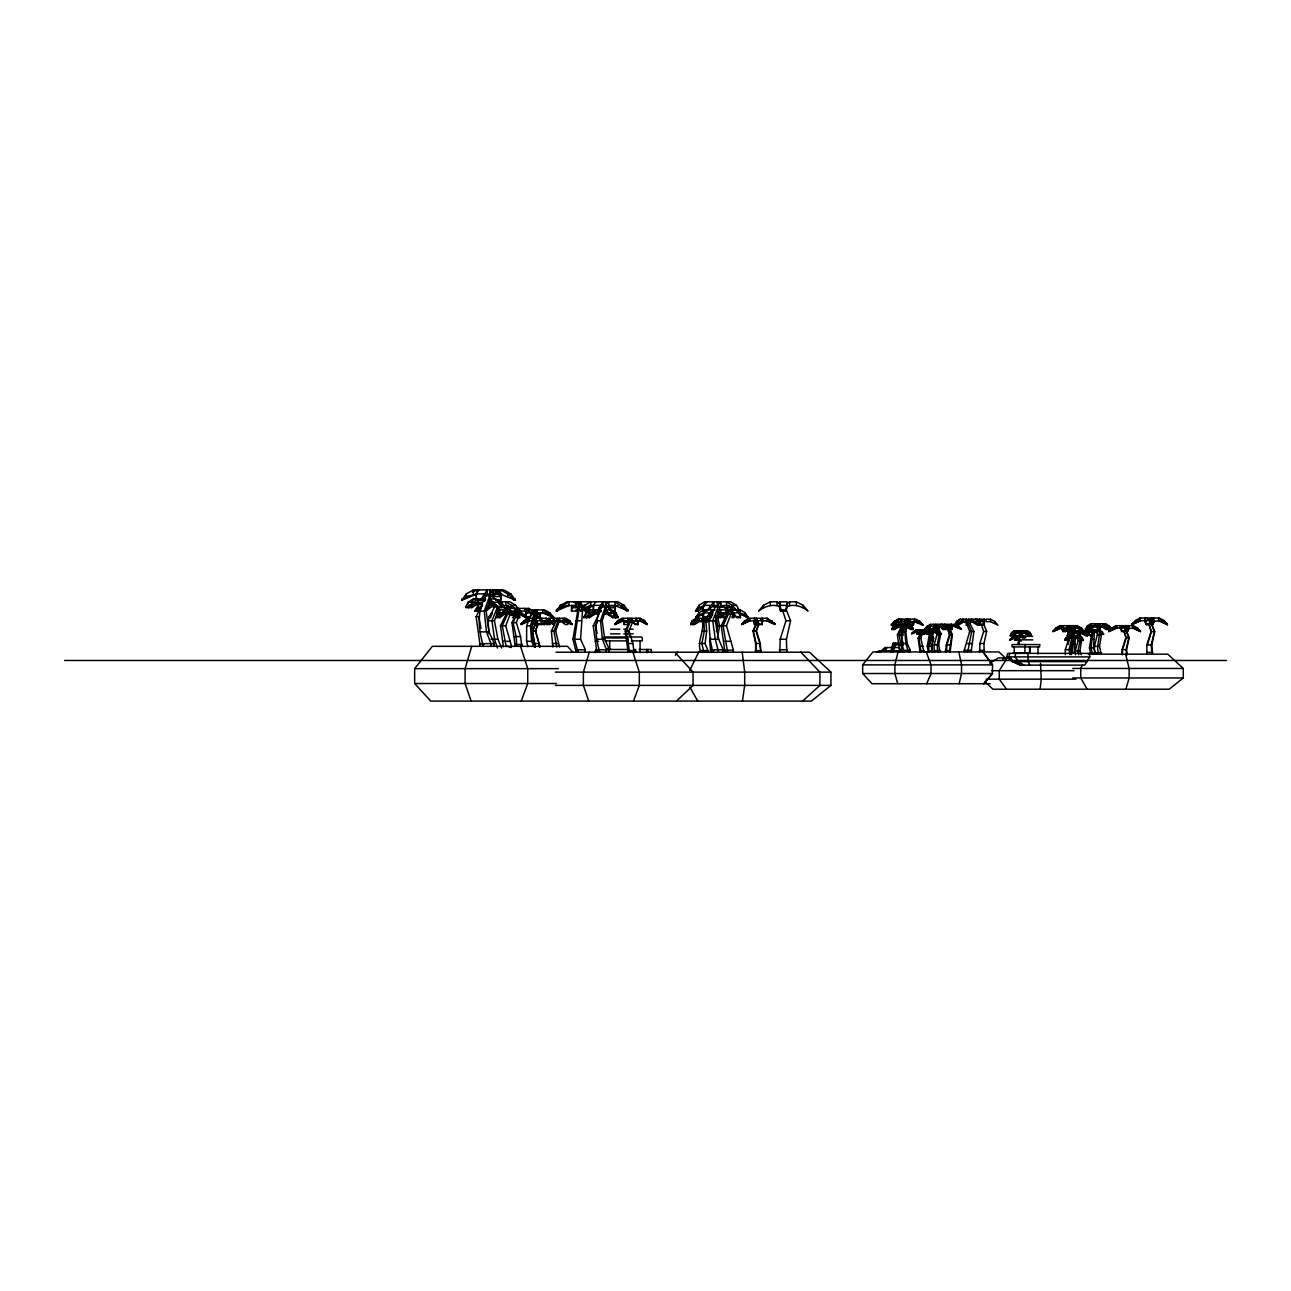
<?xml version="1.0" encoding="UTF-8"?>
<svg xmlns="http://www.w3.org/2000/svg" width="1291" height="1291" viewBox="0 0 1291 1291"><rect width="100%" height="100%" fill="white"/><g stroke="black" fill="none" stroke-linecap="round" stroke-linejoin="round"><path stroke-width="1.5" d="M1019.18 640.433L1018.68 644.387L1019.454 633.591M949.595 650.616L951.499 636.447M527.89 646.63L526.599 641.32L526.68 625.764L530.52 615.839M500.763 600.25L500.86 596.571L498.019 594.086L498.019 589.906L500.86 593.892L500.763 600.25L495.938 600.25L489.983 594.086L485.965 594.086M700.835 652.197C696.478 642.047 704.224 632.235 702.482 621.794M928.326 651.939L927.261 646.291L929.359 634.188M952.032 629.475L951.338 624.424L952.032 629.475L949.547 629.475L947.207 626.458L947.207 624.424L949.547 629.475M1027.894 653.375L1028.201 661.605L1029.685 665.123M615.226 611.063L615.323 605.366L615.226 611.063L610.917 611.063L608.142 607.771L615.323 607.771L612.773 605.544M1073.918 638.464L1072.321 652.358M1092.848 632.364L1091.073 647.937L1092.557 654.166M535.281 647.033L532.602 631.057L536.491 621.794L532.215 631.057L534.684 647.033M1122.428 654.682L1122.541 651.326M584.726 652.197L585.42 649.776L580.579 639.255L582.79 606.98L577.045 606.98L573.527 605.544L571.719 607.771L571.51 611.063L575.996 611.063L579.175 607.771L571.719 607.771L571.719 605.366L571.51 611.063M928.826 651.939L928.762 646.291L931.327 638.19L930.085 633.687M1067.399 627.329L1067.479 625.683M1020.745 631.493L1020.923 637.302M1098.689 654.166C1095.413 645.064 1101.659 636.173 1098.528 626.926M755.687 652.197L755.638 643.499L752.976 631.057L757.252 621.794L753.363 631.057L756.155 643.499L756.252 652.197M967.75 620.003L967.701 622.536L966.475 621.616L966.475 619.196L967.701 620.874L968.686 619.196L977.852 619.196L980.047 620.874L983.258 620.003M1121.847 654.682L1122.121 649.647L1125.881 637.786L1123.864 630.734M1146.876 654.166L1146.844 644.887L1151.056 631.622L1148.7 623.392M902.377 625.102L902.328 627.232L896.212 626.458M718.635 652.197L715.295 639.255L712.713 620.745L718.232 606.98M905.911 620.874L906.04 619.196M1075.209 638.464L1074.564 652.358L1070.868 652.358L1073.079 638.464M1090.734 654.166L1089.426 647.937L1091.912 632.364M913.415 625.199L913.641 621.504L913.415 625.199L910.575 625.199L908.896 623.069L913.641 623.069L912.204 621.616M938.089 651.939C935.346 643.628 941.3 635.543 937.799 627.232M779.845 652.197L780.2 639.255L785.961 620.745L782.636 610.417M979.675 651.939L979.917 643.531L983.661 631.493L981.338 624.328M509.929 611.208L517.142 612.273L517.239 611.208L518.821 611.208L522.984 615.355L526.308 615.355L525.953 611.079L524.356 608.4M633.558 621.794L628.636 621.794L628.636 620.067L630.218 619.164L629.847 620.067L627.894 618.324L627.894 620.842L629.847 621.794L629.943 620.842L640.239 620.842L647.243 624.537L644.596 620.713L640.239 618.324L621.972 618.324L617.598 620.713L614.952 624.537L623.585 620.842L623.585 618.324L614.952 623.763M1074.58 630.847L1074.854 627.959L1073.515 625.683L1074.58 631.589L1071.756 631.589L1070.158 629.492L1074.854 629.492L1074.854 627.959M510.784 615.355L511.123 611.079L510.784 615.355L514.092 615.355L516.658 612.886L507.67 612.999L507.105 614.193L504.942 612.999M1090.362 653.004L1095.752 653.004L1093.574 647.937L1094.3 632.364M949.724 627.232L944.076 626.458L944.076 624.424L945.996 625.828L949.724 625.828L950.612 624.424L949.095 625.828L949.24 624.424M536.588 622.327L536.023 618.324L536.023 620.842L538.315 624.537L541.413 624.537L541.187 618.324L541.187 620.842M757.349 622.327L756.784 618.324L756.784 620.842L759.076 624.537L762.174 624.537L761.948 618.324L761.948 620.842M474.459 602.429L482.511 602.429L482.511 598.911L484.448 601.332L484.577 600.089M600.783 610.901L600.654 612.031L598.927 609.868L598.927 612.999L591.73 612.999M971.106 651.939L973.914 631.493L969.509 622.536M1040.094 689.216L1041.256 679.163L1040.53 663.38M921.274 632.17L921.403 629.927L921.274 632.17L920.047 631.557C914.496 631.202 907.557 636.027 916.077 629.927L936.443 629.927L941.413 633.962L935.943 631.557M707.42 652.197L707.952 650.567L705.096 643.499L706.677 631.057L705.887 621.794M490.628 646.323L490.983 643.628L486.417 631.848L484.27 611.095L489.709 595.684M606.173 652.197L606.48 649.776L602.413 639.255L600.493 620.745L605.35 606.98M1077.34 632.832L1077.34 630.831L1078.566 631.493M1100.755 625.377L1098.06 624.57L1100.029 624.57L1100.755 626.926L1093.897 626.07M624.166 624.537L624.473 620.713L624.166 624.537L627.136 624.537L629.411 622.327L624.473 622.327L625.909 620.842M576.222 652.197L572.962 639.255L578.4 606.98M1019.374 636.786L1017.97 636.237L1019.164 638.464L1019.325 636.237L1018.196 637.77M706.516 617.631L712.196 609.868L712.196 612.999L706.516 617.631L703.143 617.631L703.692 612.854L706.564 609.868M742.422 701.094L744.697 685.392L744.697 672.127L742.196 652.197M908.412 651.939L905.911 643.531L904.797 631.493L907.815 622.536M932.021 629.475L935.701 624.424L935.701 626.458L932.021 629.475L929.827 629.475L930.182 626.361L932.054 624.424M541.413 624.537L541.752 620.713M762.174 624.537L762.513 620.713M1018.841 638.464L1017.937 644.387L1019.777 644.387M539.88 617.631L540.461 612.854L539.88 617.631L536.104 617.631L534.184 614.871L540.461 614.871L538.976 612.999L531.15 614.193M916.997 633.962L918.385 629.927L916.997 633.962L918.902 633.962L921.532 631.557L927.003 633.962L926.696 631.477M1081.148 654.731L1079.857 650.971L1081.519 640.998L1080.147 633.591M1101.191 654.166L1099.512 646.371L1101.368 635.22L1099.819 626.926M1014.758 640.223L1016.211 636.237L1014.758 640.223L1016.614 640.223L1019.293 637.851L1019.293 636.237M945.625 651.939L946.287 644.871L949.418 634.752L947.207 626.458M579.32 606.98L574.576 639.255L578.013 652.197M717.473 637.431L719.62 625.764L717.36 616.13M939.993 651.939L938.67 644.871L940.526 634.752L938.783 627.232M1065.317 654.682L1065.317 649.647L1069.061 637.786L1073.773 638.464L1073.886 636.786M1092.815 630.492L1092.702 632.364L1088.119 631.686L1085.489 634.333L1091.234 631.686M929.004 646.291L930.456 634.188M931.828 651.939L931.457 646.291L933.312 638.19L931.231 632.17M703.143 617.631L703.756 609.868L698.77 612.854L695.736 617.631L702.014 614.871L698.77 614.871L695.736 617.631M929.827 629.475L930.214 624.424L958.148 624.441L960.165 622.488M706.645 611.063L713.875 601.816L713.875 605.544L706.645 611.063L702.74 611.063L703.66 605.366L707.387 601.816M595.28 652.617L595.926 649.486L594.602 652.617M1015.727 653.375L1015.016 656.893L1018.47 661.605L1023.844 665.123M1151.83 654.166L1151.282 644.887L1154.332 631.622L1150.781 621.746L1154.719 631.622L1151.798 644.887L1152.427 654.166M891.855 649.68L893.211 643.144L898.972 643.144M893.711 651.31L895.405 643.144L895.809 644.758L892.775 651.858L895.405 643.144M950.111 651.939L952.371 634.752L949.014 627.232M1071.449 654.682L1070.32 649.647L1072.789 636.237L1073.773 637.351L1077.307 636.237L1077.42 638.803L1075.806 637.851M932.28 651.939L931.86 646.291L933.619 638.19L931.457 632.17L931.828 629.927L931.634 631.057L933.538 629.927L932.973 633.962L930.972 633.962L930.198 632.525M1154.461 618.05L1151.475 619.906L1151.879 618.05L1151.975 621.746L1150.927 618.938M1127.269 654.682L1126.559 649.647L1129.157 637.786L1125.639 628.975L1128.802 637.786L1126.075 649.647L1126.688 654.682M786.784 652.197L786.429 639.255L790.576 620.745L785.799 608.69M984.194 651.939L983.952 643.531L986.647 631.493L983.097 622.536M716.36 631.606L717.683 625.764L715.795 616.13M1128.915 625.683L1128.915 628.072C1125.332 629.572 1126.575 626.813 1124.542 631.589L1121.589 631.589L1121.201 625.683L1128.092 625.683L1127.688 631.589L1128.608 627.959M1149.555 624.683L1151.314 618.05L1149.555 624.683L1146.247 624.683L1145.23 622.327L1145.811 618.05L1153.525 618.05M959.116 683.714L961.537 673.515L961.537 664.881L958.874 651.939M786.106 611.063L787.187 605.366L779.457 605.366L780.522 611.063L786.106 611.063L787.187 601.816L779.457 601.816L780.522 611.063M935.523 624.424L937.024 625.102M983.742 624.441L977.594 624.441L971.59 619.196L971.59 621.616L977.594 625.199L983.742 625.199L984.452 621.504L968.686 621.616L967.701 622.536M898.036 651.939L894.889 664.881L894.889 673.515L897.745 683.714M549.369 624.537L554.468 618.324L554.468 620.842L549.369 624.537L546.819 624.537L547.562 620.713L550.208 618.324L550.208 620.842M964.732 651.939L964.216 650.374L969.686 631.493L966.217 622.536M1019.164 638.464C1016.824 633.8 1002.332 645.532 1014.032 636.237L1032.671 636.334M760.899 652.197L760.302 643.499L756.429 631.057L758.995 623.65L757.349 620.713L767.306 620.842L774.907 623.763L767.306 618.324L749.296 618.324L744.729 620.713L741.696 624.537L749.926 620.842L749.926 618.324L741.696 623.763M727.866 614.193L728.431 609.868L727.866 614.193L725.703 612.999L717.699 612.999M885.82 650.777L886.691 647.549L883.899 650.777L880.139 651.858M702.74 611.063L703.66 605.366L710.147 605.366L710.147 607.771M1090.75 629.379L1095.478 623.811L1095.478 626.07L1090.75 629.379L1088.523 629.379L1089.281 625.957L1091.75 623.811M932.973 633.962L933.086 629.927L933.022 631.557L938.347 633.962L935.442 629.927M507.428 610.901L507.105 614.193M725.639 612.031L727.866 612.031L728.189 610.901L726.623 610.901M1075.532 654.731L1075.177 650.971L1078.05 640.998L1077.436 633.591M1095.333 654.166C1091.67 644.935 1099.916 636.318 1096.801 626.926M1125.897 689.216L1129.141 677.969L1129.141 668.448L1125.574 654.166M1068.012 644.564L1069.481 639.481M1009.852 653.375L1008.82 656.893L1013.758 661.605L1021.02 665.123M471.715 646.323L465.115 668.641L465.115 683.52L471.118 701.094M521.822 646.323L520.58 636.592L516.352 622.649L520.257 612.273M589.277 652.197L583.387 672.127L583.387 685.392L588.744 701.094M634.026 652.197L632.913 643.499L629.137 631.057L632.622 621.794M535.442 646.63C528.406 635.011 533.377 621.939 534.781 609.868L534.732 612.031L537.508 609.868M909.881 651.939L910.349 650.374L907.218 643.531L905.766 631.493L908.574 622.536M710.663 637.867L709.63 641.32L710.825 652.197M923.953 651.939L920.725 638.19L923.017 632.17M934.813 651.939C931.666 643.499 939.606 635.737 936.088 627.232M493.517 646.323L494.34 643.628L488.999 631.848L486.174 611.095L491.193 595.684M608.755 652.197L609.481 649.776L604.721 639.255L602.203 620.745L606.689 606.98M929.165 646.291L931.634 638.19L930.343 633.687M1123.122 647.953L1126.236 637.786L1124.154 630.734M1147.376 644.887L1151.443 631.622L1149.022 623.392M534.071 614.193L530.407 625.764L531.65 641.32L533.845 646.63M732.804 652.197L733.449 650.164L726.462 625.764L730.948 614.193M722.411 652.197L723.186 649.776L718.684 639.255L715.214 620.745L720.184 606.98M1006.657 656.893L1007.803 653.375L1089.346 653.375L1089.83 656.893L1084.634 665.123L1020.035 665.123L1012.128 661.605L1006.657 656.893L1089.83 656.893M983.742 625.199L984.452 619.196L979.417 619.196L979.207 623.069L980.676 625.199L979.417 621.504M936.863 625.828L937.314 624.424M932.602 651.939L931.715 647.824M546.819 624.537L547.562 620.713L557.067 620.842L557.841 621.794L553.887 631.057L556.841 647.033M540.058 647.033L535.668 631.057L538.234 623.65M537.927 623.65L535.297 631.057L538.492 641.724M758.688 623.65L756.058 631.057L759.253 641.724M501.666 648.034L497.923 639.255L494.453 620.745L499.423 606.98M1124.542 631.589L1126.107 625.683L1126.268 628.975L1133.208 628.072L1140.534 631.589L1137.565 627.959L1133.208 625.683L1128.334 625.683L1126.268 627.329L1126.623 625.683L1126.704 628.975L1128.092 628.072L1128.608 629.492L1125.332 629.492M1120.685 629.492L1121.201 625.683M1145.23 622.327L1145.811 620.729M559.6 647.033L555.663 631.057L559.051 621.794M521.225 701.094L527.745 683.52L527.745 668.641L520.563 646.323M633.494 701.094L639.319 685.392L639.319 672.127L632.913 652.197M500.279 612.999L497.664 614.871L503.442 614.871L500.101 617.631L496.632 617.631L497.664 612.854M721.04 612.999L718.425 614.871L724.203 614.871L720.862 617.631L717.393 617.631L718.425 612.854M533.893 620.842L533.651 624.537L536.749 624.537M754.654 620.842L754.412 624.537L757.51 624.537M923.646 632.17L918.837 631.557L918.837 629.927L921.5 630.46M983.823 620.874L984.452 619.196M1067.334 639.723L1068.077 637.77L1067.334 640.223L1069.013 640.223L1067.334 640.223M903.619 629.701L905.669 624.328M943.624 626.361L944.367 624.424L943.673 629.475L943.624 626.361L943.624 627.668M1088.523 629.379L1089.281 625.957L1093.009 625.957L1093.009 627.41L1087.329 627.41L1085.408 629.379L1090.12 627.41M511.672 646.63L505.701 625.764L510.187 614.193M903.038 643.192L900.94 634.752L903.878 627.232M930.165 633.962L931.392 629.927L930.165 633.962L928.148 633.962L927.6 629.927L929.117 631.057L928.487 629.927L929.117 632.17L927.6 631.557L927.309 629.927L928.713 632.17L927.309 631.557L927.212 629.927M517.336 617.469L518.724 614M497.471 606.98L491.952 620.745L494.534 639.255L497.455 648.034M1073.773 637.351L1075.5 636.237L1074.499 638.464M904.152 651.939C901.166 642.353 900.343 631.493 905.604 622.536M919.999 638.19L921.839 633.687M483.399 646.323C478.477 629.766 476.476 610.998 485.965 595.684M599.718 652.197C595.329 637.415 593.553 620.648 602.009 606.98M926.664 683.714L931.037 673.515L931.037 664.881L926.228 651.939M902.393 627.232L899.052 634.752L902.264 651.939M517.675 612.273L513.06 622.649L516.126 636.592L516.836 646.323M630.331 621.794L626.2 631.057L629.572 652.197M597.087 633.542L595.619 625.764L597.104 622.456M921.548 632.17L918.853 638.19L921.112 651.939M507.508 614.193L502.264 625.764L506.185 646.63M728.269 614.193L723.025 625.764L727.608 652.197M927.6 632.525L928.148 629.927L929.504 631.057L929.31 629.927M488.95 633.703L488.079 620.745L494.453 606.98M715.214 606.98L708.84 620.745L710.082 639.255L712.793 652.197M515.222 646.323L511.978 622.649L516.836 612.273M628.12 652.197L625.247 631.057L629.572 621.794M552.903 647.033L551.354 631.057L555.695 621.794M920.015 651.939L918.127 638.19L920.983 632.17M1078.485 632.219L1079.147 630.831L1084.65 630.831L1084.65 632.832M1097.963 625.377L1098.706 623.811L1105.984 623.811L1109.292 625.957L1111.212 629.379L1103.208 626.07L1103.208 623.811L1109.534 628.685L1111.212 628.685M503.377 646.63L500.488 625.764L506.137 614.193M724.945 652.197L721.249 625.764L726.898 614.193M1017.663 630.831L1017.663 632.832L1012.66 635.801L1010.304 635.801L1011.498 632.735L1014.226 630.831L1020.1 630.831L1020.939 632.219L1021.939 630.831L1021.939 632.832M689.701 670.465L698.657 652.197M899.762 651.939L897.39 634.752L901.102 627.232M480.236 646.323L476.121 616.727L482.527 603.768M596.894 652.197L593.231 625.764L598.943 614.193M1082.504 664.881L1080.745 668.448L1080.745 677.969L1087.167 689.216M527.035 609.868L527.035 612.999L527.067 609.868L525.55 612.854L534.781 612.999L534.732 614.193L537.266 612.999L537.266 609.868L534.732 612.031L534.216 610.901L535.991 612.031M529.907 617.631L531.827 612.854L529.907 617.631L525.55 617.631L518.143 613.612M899.391 624.424L899.391 626.458L894.389 629.475L891.661 629.475L892.92 626.361L895.728 624.424L905.572 624.424L905.572 626.458L902.328 627.232M946.626 625.828L946.464 624.424L946.626 627.232L944.915 626.458L944.915 624.424L946.626 625.828L946.997 625.102M484.448 601.332L485.69 598.911M700.561 620.842L694.51 624.537L690.669 624.537L692.266 620.713L695.801 618.324L703.482 618.324L704.434 620.067L705.757 618.324M1126.704 627.329L1127.576 625.683M1152.944 618.05L1151.975 619.906L1148.038 618.938M1065.446 631.589L1068.383 625.683L1068.383 628.072L1065.446 631.589L1062.622 631.589L1062.332 627.959L1063.687 625.683M709.243 618.324L704.902 618.324L703.95 620.067L704.305 631.057L701.884 643.499L703.837 652.197M480.171 602.429L471.909 607.609L465.583 607.609L467.955 602.251L473.022 598.911L481.22 598.959L487.191 589.906L487.191 594.086L481.22 600.25L476.395 600.25L476.298 593.892L479.139 589.906M596.845 612.999L589.471 617.631L583.806 617.631L585.936 612.854L590.455 609.868L597.781 609.901L603.107 601.816L603.107 605.544L597.781 611.063L593.473 611.063L593.376 605.366L595.926 601.816M933.538 631.557L932.005 632.17L932.651 629.927L932.005 632.17L929.665 632.17M535.846 620.067L536.346 619.164L535.362 621.794L535.475 618.324L535.846 621.794L533.667 620.842L533.667 618.324L535.846 620.067L533.038 618.324M756.607 620.067L757.107 619.164L756.123 621.794L756.236 618.324L756.607 621.794L754.428 620.842L754.428 618.324L756.607 620.067L753.799 618.324M903.603 625.199L906.718 621.616L906.718 619.196L903.603 625.199L900.763 625.199L900.521 621.504L901.973 619.196M1031.331 635.172L1028.975 635.172L1023.973 630.831L1023.973 632.832L1028.975 635.801L1031.331 635.801L1030.153 632.735L1027.41 630.831L1021.536 630.831L1020.713 632.219L1019.712 630.831L1019.712 632.832L1021.536 632.832C1024.796 630.944 1033.413 639.206 1027.362 632.735M984.452 623.069L983.145 624.441M948.514 626.458L946.158 629.475L942.85 629.475L941.026 626.361L942.85 629.475M1007.222 657.926L999.266 670.675L999.266 679.163L1006.496 689.216M468.488 607.609L470.473 604.511M588.18 614.871L586.404 617.631L586.404 616.662M1064.817 640.223L1066.076 637.77L1067.883 637.77L1065.898 640.223C1062.848 640.384 1067.367 636.382 1068.545 636.237L1078.598 636.237L1078.598 637.851M1083.875 634.333L1088.862 629.895L1088.862 631.686L1083.875 634.333C1080.454 634.526 1085.521 630.04 1086.828 629.895L1098.092 629.895M1010.304 635.801L1011.498 634.026M923.63 632.525L922.645 633.461M891.661 629.475L892.92 627.668M1067.27 635.172L1068.996 632.735L1067.27 635.801L1068.77 635.801L1067.27 635.801M1085.408 629.379L1087.329 625.957L1090.637 623.811L1097.915 623.811L1098.657 626.926L1105.984 626.07M690.669 624.537L692.266 620.713L702.627 620.842L703.95 621.794L704.902 620.842L715.214 620.745M921.709 633.962L924.211 633.962L921.709 633.962L922.758 632.525M1073.773 638.464L1074.225 636.237L1074.064 637.851L1077.92 637.851L1077.92 636.237M1092.702 632.364L1093.187 629.895L1092.702 631.121L1091.589 629.895L1091.589 631.686M542.72 623.763L544.947 620.713L544.947 622.327L542.72 623.763L544.528 624.537L542.72 624.537M488.999 616.662L491.823 612.854L491.823 614.871L488.999 617.631L488.999 616.662L490.774 616.662L490.774 617.631L488.999 617.631M709.76 616.662L712.584 612.854L712.584 614.871L709.76 617.631L709.76 616.662L711.535 616.662L711.535 617.631L709.76 617.631M514.092 615.355L515.803 612.208L514.302 608.4M481.027 603.591L478.154 605.366L474.717 611.063L477.234 611.063L481.075 608.594M729.334 605.544L720.878 605.544L718.554 606.98L717.538 601.816L704.66 601.816L698.915 605.366L695.478 611.063L697.995 611.063L703.111 607.771L698.915 607.771L695.478 611.063M583.806 617.631L585.936 614.871L585.936 612.854L589.955 612.854L594.473 609.868L594.473 612.999L586.211 617.631L589.955 612.854L589.955 614.871M485.884 609.901L493.114 601.816M675.306 655.263L677.727 652.197M990.132 683.714L871.974 683.714L862.678 673.515L862.678 664.881L872.91 651.939L998.927 651.939L1005.915 658.41M675.806 652.197L809.457 652.197L830.936 672.127L830.936 685.392L811.41 701.094L430.742 701.094L414.653 683.52L414.653 668.641L432.356 646.323L567.507 646.323L572.962 652.278M918.902 633.962L920.467 631.477L920.467 632.525L917.32 632.525L917.288 629.927L911.656 633.461M531.827 614.871L533.312 612.999M925.002 629.475L926.986 626.361L929.084 626.361L929.084 627.668L925.002 629.475L926.986 626.361L930.214 624.424M924.566 629.927L923.646 631.057L925.163 629.927M1078.437 630.831L1079.115 632.219L1080.244 630.831L1079.115 633.591L1078.437 630.831L1071.756 630.847M1072.046 635.801L1076.258 630.831L1076.258 632.832L1072.046 635.801L1070.045 635.801M983.79 683.714L992.376 673.515L992.569 664.881L983.08 651.939M983.936 683.714L992.569 673.515M1019.422 638.464L1018.228 638.464L1018.712 636.786L1020.987 636.786M510.123 611.208L500.456 615.355L503.425 611.079L508.315 608.4L528.777 608.4L533.667 611.079L536.636 615.355L526.97 611.208M1082.649 634.333L1086.828 631.686M933.409 624.424L935.265 625.828L939.606 625.828L941.462 624.424L941.3 626.458C932.586 631.105 932.296 629.088 940.461 624.424L940.461 626.458L934.458 629.475M1094.623 629.895L1093.509 631.121L1093.009 629.895M472.377 592.295L476.637 589.906L476.637 594.086L461.775 600.25L466.309 593.892L473.426 589.906L503.732 589.906L510.849 593.892L515.399 600.25L500.521 594.086L500.521 589.906L507.637 593.892L513.463 598.959L515.399 598.959M580.417 609.901L584.468 605.366L590.81 601.816L590.81 605.544L584.468 607.771L580.417 611.063L580.417 609.901L582.128 609.901L582.128 611.063L580.417 611.063M1070.965 637.851L1070.965 636.237L1072.418 637.351L1075.871 637.351L1077.001 636.237L1075.871 638.464L1072.418 638.464M556.292 609.901L569.008 601.816L569.008 605.544L556.292 611.063L560.391 605.366L567.007 601.816L617.873 601.816L624.231 605.366L628.281 611.063L615.016 605.544L615.016 601.816L626.571 609.901L628.281 609.901M1074.838 632.832L1074.838 630.831L1076.613 632.219L1080.97 632.219L1082.746 630.831M1016.921 630.831L1018.615 632.219L1023.021 632.219L1024.715 630.831L1024.715 632.832L1023.021 633.591L1016.921 632.832L1019.712 632.832M899.892 621.616L891.339 625.199L894.05 621.504L898.262 619.196L915.916 619.196L920.128 621.504L922.839 625.199L914.286 621.616L914.286 619.196L922.839 624.441M1053.02 630.847L1061.428 625.683L1061.428 628.072L1053.02 631.589L1055.731 627.959L1059.895 625.683L1077.291 625.683L1081.455 627.959L1084.166 631.589L1081.455 629.492L1075.774 628.072L1075.774 625.683L1083.262 630.847L1083.165 632.832L1090.314 635.801L1088.587 632.735L1090.314 635.801M1018.615 632.219L1017.018 630.831L1011.983 635.801L1017.018 632.832L1018.615 633.591M1063.687 628.072L1062.332 629.492L1067.044 629.492L1067.044 627.959L1059.895 628.072L1053.02 631.589M965.2 620.874L965.2 622.536L963.28 621.616L963.183 619.196L957.051 625.199L963.183 621.616L965.2 622.536L972.591 621.616L978.675 624.441M898.649 626.458L900.247 627.232L898.52 626.458L893.34 629.475L898.504 624.424L900.247 627.232L904.717 627.232M511.123 612.886L512.737 611.208M692.67 623.763L699.141 618.324L699.141 620.842L692.67 624.537L690.669 623.763M468.278 606.528L477.509 598.911L477.509 602.429L468.278 607.609L468.278 606.528L465.583 606.528M939.606 625.828L940.978 624.424L940.978 626.458L939.606 627.232L933.409 626.458M520.935 623.763L529.165 618.324L529.165 620.842L520.935 624.537L523.968 620.713L528.535 618.324L546.545 618.324L551.112 620.713L554.146 624.537L545.915 620.842M901.973 621.616L900.521 623.069L905.281 623.069L905.281 621.504M919.725 633.962L925.195 631.557L925.195 629.927L919.725 633.962L924.679 629.927L924.679 631.557M882.996 649.696L885.19 647.549M1064.817 639.723L1067.883 637.77M1108.759 630.847L1116.65 625.683L1116.65 628.072L1108.759 631.589L1111.712 627.959L1116.07 625.683L1120.943 625.683L1120.943 628.072M1140.711 620.729L1131.868 624.683L1135.192 620.6L1140.066 618.05L1145.52 618.05M1095.042 631.121L1096.317 629.895M1010.304 635.172L1012.66 635.172L1015.194 632.735L1015.194 634.026L1012.112 634.026M876.524 651.858L881.543 650.777L884.932 647.549L898.536 647.549L900.585 649.696M474.717 611.063L478.154 607.771L482.463 606.108M676.484 701.094L693.057 685.392L693.057 672.127L674.822 652.197L556.018 652.197M779.457 601.816L780.41 604.398L777.037 601.816L770.291 601.816L763.449 605.366L758.64 611.063C764.53 606.302 773.309 603.397 780.41 606.98L779.457 605.544M485.884 611.063L493.114 605.544M1009.707 639.723L1015.275 636.237L1015.275 637.851L1009.707 640.223M490.386 592.795L492.807 592.795L489.854 591.294L490.386 592.795L493.501 589.906L493.501 594.086L490.386 595.684L489.999 589.906L490.386 595.684M500.456 614.484L510.123 608.4L510.252 612.999M934.458 628.83L941.3 624.424M1080.97 632.219L1082.471 630.831L1082.471 632.832L1080.97 633.591L1076.613 633.591L1075.113 632.832L1075.113 630.831L1076.613 632.219M923.953 629.927L922.726 631.057L922.597 629.927M802.599 701.094L819.914 685.392L819.914 672.127L800.856 652.197M1131.868 623.843L1140.711 618.05M919.725 633.461L922.226 631.477M907.912 620.003L908.267 620.874L910.139 619.196L910.139 621.616L908.267 622.536L908.138 619.196L908.267 622.536M933.554 629.927L932.28 631.057L933.683 629.927M1069.432 626.474L1069.787 627.329L1071.659 625.683L1071.659 628.072L1069.787 628.975L1068.383 628.072M925.002 628.83L929.084 626.361M891.339 624.441L894.55 622.488M1072.934 630.831L1070.723 632.735L1074.064 632.735L1074.064 634.026M1023.021 632.219L1024.634 630.831L1024.634 632.832L1023.021 633.591M471.796 601.138L474.459 598.911M500.456 615.355L508.315 611.208M614.952 624.537L621.972 620.842L629.201 620.842M461.775 600.25L466.309 596.571L476.944 594.086M696.575 618.324L693.622 620.713L693.622 622.327L697.608 622.327M926.228 631.477L928.148 629.927L928.148 633.962M938.347 633.461L936.798 633.461L932.86 629.927L931.311 630.46M1088.216 654.166L1167.79 654.166L1183.266 668.448L1183.266 677.969L1169.194 689.216L992.924 689.216L984.952 681.68M556.292 611.063L559.019 608.868M1151.475 619.906L1153.799 618.05L1159.27 618.05L1164.127 620.6L1167.451 624.683L1158.608 620.729L1158.608 618.05L1167.451 623.843M893.759 626.361L896.212 624.424M535.991 614.193L537.508 612.999M891.339 625.199C898.633 618.857 910.107 621.358 918.724 622.585M957.422 621.504L960.375 619.196M1012.112 632.735L1014.581 630.831L1014.581 632.832M787.332 603.543L789.592 601.816L796.337 601.816L803.18 605.366L807.988 611.063C802.114 606.302 793.32 603.397 786.219 606.98M512.382 617.631L516.029 614.871M539.703 620.067L542.042 618.324L542.042 620.842M760.464 620.067L762.803 618.324L762.803 620.842M949.724 625.828L951.628 624.424L951.628 626.458M520.935 624.537L528.535 620.842L534.442 620.842L535.362 621.794L533.038 620.842M741.696 624.537L749.296 620.842L755.203 620.842L756.123 621.794L753.799 620.842M910.784 621.616L904.701 622.536L904.701 620.874M1108.759 631.589L1116.07 628.072L1125.591 627.959L1125.591 629.492M1131.868 624.683L1140.066 620.729L1150.733 620.6L1150.733 622.327M968.024 620.874L967.04 619.196L959.858 619.196L956.534 621.504L955.066 625.199L958.148 625.199L964.135 621.616M911.656 633.962L917.288 631.557M544.528 624.537L547.933 622.327L544.947 622.327L547.465 621.342M513.382 617.631L516.271 615.791M546.206 619.922L548.707 618.324L557.067 618.324L557.841 621.794L559.326 620.842L559.326 618.324L557.841 620.067L557.696 619.164M582.128 611.063L593.682 605.544M989.842 663.235L998.314 657.926L1011.079 657.926M496.486 611.853L499.891 609.868L499.891 612.999L496.486 614.242M717.247 611.853L720.652 609.868L720.652 612.999L717.247 614.242M937.556 626.458L945.996 627.232M891.532 651.31L890.596 651.858L893.211 643.144L893.63 644.758M898.471 651.858L900.343 650.777L881.543 650.777M895.68 621.504L895.68 623.069L894.05 623.069L894.05 621.504L899.892 619.196M713.697 606.98L721.717 606.98L724.364 605.544M1089.556 629.895L1089.556 631.686L1091.169 632.364L1096.317 631.686M561.924 620.842L560.084 621.794L552.419 620.842M605.963 606.98L605.608 601.816L605.963 606.98L608.739 605.544L617.873 605.544M1102.433 626.07L1100.755 626.926L1102.74 626.07M926.228 632.525L929.504 632.17M491.419 602.429L488.74 603.768L491.79 602.429M606.867 612.999L604.478 614.193L607.222 612.999M708.888 620.842L706.935 621.794L699.286 620.842M972.446 621.616L970.525 622.536L970.525 620.874M709.098 620.842L706.935 621.794L706.935 620.067M1167.451 624.683L1159.27 620.729L1151.475 621.746L1151.314 620.729M1080.97 633.591L1082.746 632.832M562.311 620.842L560.084 621.794L560.084 620.067L556.905 620.067L557.664 618.324L566.039 618.324L569.799 620.713L572.01 624.537L563.037 620.842L563.037 618.324L570.219 623.763L572.01 623.763M721.717 606.98L725.074 605.544M1095.042 632.364L1096.656 631.686M939.606 627.232L941.462 626.458M1154.461 620.729L1151.975 621.746L1153.525 620.729L1153.073 624.683L1154.106 620.6L1154.106 622.327L1150.426 622.327M611.611 605.544L608.109 606.98L600.573 606.98M911.769 621.616L909.477 622.536L908.767 620.003L905.411 620.003M1090.637 626.07L1087.329 627.41L1087.329 625.957M703.756 612.999L698.77 614.871L698.77 612.854M930.214 626.458L926.986 627.668L929.084 627.668M1002.865 659.201L1006.544 657.926M517.723 614.871L521.419 613.612M560.391 607.771L562.392 607.771L562.392 605.366L560.391 605.366L560.391 607.771L567.007 605.544L575.528 605.544L578.546 606.98L578.481 601.816L578.546 604.398L573.527 601.816M973.462 621.616L969.025 623.069L969.025 621.504M877.073 651.858L881.898 650.777M510.849 593.892L507.637 593.892L507.637 596.571M493.501 594.086L501.989 594.086M484.367 595.684L492.807 595.684L496.712 594.086L496.712 589.906M469.521 596.571L466.309 596.571L466.309 593.892M492.823 596.571L500.86 596.571L500.86 593.892M461.775 598.959L463.695 598.959M498.052 599.75L501.844 602.251L504.216 607.609L497.89 607.609L489.628 602.429L489.628 598.911L495.341 598.911L499.327 602.251L501.311 607.609M482.221 600.089L485.222 600.089M498.729 601.816L509.977 601.816L515.722 605.366L518.014 608.4M717.861 601.816L730.738 601.816L736.483 605.366L739.921 611.063L737.403 611.063L726.543 605.544L726.543 601.816L732.287 605.366L737.403 611.063M487.595 602.429L493.436 602.429M606.98 603.058L605.479 603.058L605.963 604.398L608.739 601.816L608.739 605.544M717.102 603.058L720.507 603.058M476.201 604.511L472.377 604.511L472.458 602.251L467.955 602.251L467.955 604.511M515.722 605.366L511.526 605.366L505.782 601.816L505.782 605.544L511.526 607.771L511.526 605.366L517.142 610.336L517.562 609.336L515.787 610.336L517.142 610.336L517.239 608.4L517.142 612.273M585.727 605.366L581.999 605.366L580.224 601.816L580.224 605.544L585.194 611.063L589.664 611.063L589.471 605.366M736.483 605.366L732.287 605.366L732.287 607.771M491.903 605.544L496.777 605.544L497.793 606.98L492.936 606.98M502.005 605.544L508.573 605.544M582.209 605.544L578.481 605.544L578.546 606.98M590.81 605.544L594.183 605.544M602.026 605.544L605.608 605.544M712.664 605.544L717.538 605.544L718.554 606.98M489.628 598.911L497.89 606.528L501.311 606.528M480.962 607.771L478.154 607.771L478.154 605.366M587.34 607.771L584.468 607.771L584.468 605.366M598.782 607.771L600.783 607.771M725.252 607.771L731.739 607.771L732.659 611.063L728.753 611.063L722.766 606.286M496.938 609.868L506.718 609.868M528.503 609.868L544.415 609.868L549.982 612.854L553.629 617.631L542.736 612.999L542.736 609.868L553.629 616.662M581.999 607.771L581.999 605.366L585.194 609.901L589.664 609.901M604.688 609.868L610.385 609.868L613.935 612.854L615.726 617.631L613.935 612.854L608.836 612.854L605.285 609.868L605.285 612.999L612.66 617.631L618.308 617.631L616.194 612.854L611.676 609.868L611.676 612.999M702.74 609.901L715.036 609.868M717.522 609.868L729.415 609.868M731.013 609.868L736.806 609.868L739.42 612.854L740.453 617.631L736.983 617.631L731.013 612.999L731.013 609.868L736.983 617.631M737.193 609.868L740.146 609.868L745.262 612.854L748.086 617.631L738.904 613.612M779.457 605.366L781.458 609.901L786.106 609.901M479.477 611.095L486.174 611.095M531.86 611.079L533.667 611.079L533.667 612.886L536.636 615.355M598.669 610.901L601.348 610.901M525.55 611.208L533.667 612.886M513.14 611.208L521.29 612.273M496.938 612.999L505.233 612.886L505.233 611.079L503.425 611.079L503.425 612.886M535.846 612.999L544.415 612.999L549.982 614.871L553.629 617.631M603.478 612.999L607.658 612.999M703.692 612.854L709.324 612.854L709.324 614.871M728.431 612.999L732.287 612.999M504.878 614.193L511.446 614.193M722.75 612.999L725.639 614.193L732.207 614.193M510.784 614.484L514.092 614.484M518.821 611.208L518.821 608.4L522.984 614.484L526.308 614.484M533.086 612.208L536.636 614.484M589.89 614.871L593.295 614.871M742.309 614.871L745.262 614.871L748.086 617.631M476.121 616.727L478.8 616.727L481.01 628.346M529.907 616.662L525.55 616.662L525.55 617.631M539.88 616.662L536.104 616.662L536.104 617.631M583.806 616.662L589.471 616.662L589.471 617.631M608.836 614.871L608.836 612.854L612.66 616.662L618.308 616.662M695.736 616.662L697.689 616.662L697.689 617.631M703.143 616.662L706.516 616.662M726.575 616.662L723.202 616.662L723.202 617.631L726.575 617.631M733.982 616.662L732.029 616.662L732.029 617.631L733.982 617.631L733.982 616.662L731.949 614.113M736.983 616.662L740.453 616.662M748.086 616.662L746.311 616.662L746.311 617.631M513.996 614.113L516.222 616.662L519.692 616.662L519.692 617.631L516.222 617.631L512.882 614.871M557.034 619.164L559.277 619.164M702.272 619.164L704.015 619.164L703.95 620.067L702.627 618.324L702.627 620.842M706.112 619.164L704.353 619.164L704.434 620.067M990.407 619.196L986.017 619.196L986.017 621.616L990.407 621.616L997.959 625.199L994.845 621.504L990.407 619.196L990.407 621.616M966.007 620.003L969.735 620.003M488.079 620.745L494.453 620.745M554.146 624.537L546.545 620.842L536.588 620.713L538.315 624.537M559.084 620.842L566.039 620.842M575.625 620.745L581.257 620.745M596.216 620.745L602.203 620.745M785.961 620.745L790.576 620.745M908.267 620.874L909.477 620.874M536.766 622.327L533.328 622.327L533.328 620.713L533.651 624.537M562.924 622.327L567.185 622.327L567.927 624.537L565.377 624.537L560.278 620.842M638.609 620.842L644.596 622.327L644.596 620.713L638.609 618.324M757.527 622.327L754.089 622.327L754.089 620.713L754.412 624.537M511.978 622.649L516.352 622.649M920.128 623.069L918.498 623.069L918.498 621.504L920.128 621.504L920.128 623.069L922.839 625.199M538.315 623.763L541.413 623.763M546.819 623.763L549.369 623.763M545.915 618.324L554.146 623.763M635.059 623.763L638.028 624.537L635.059 624.537L631.347 620.842L631.347 618.324L635.059 624.537M644.08 621.729L647.243 623.763M762.174 623.763L759.076 624.537M766.676 618.324L774.907 623.763M1145.23 620.6L1146.247 623.843L1149.555 623.843M642.983 622.327L647.243 624.537M766.676 620.842L774.907 624.537M906.33 624.424L909.235 624.424L912.059 626.361L913.302 629.475L910.575 629.475L908.025 627.668L908.025 626.361L912.059 626.361L913.302 629.475M913.415 624.441L910.575 625.199M902.587 625.102L900.247 625.828L898.649 624.424M500.488 625.764L505.701 625.764M526.68 625.764L531.408 625.764M593.231 625.764L595.619 625.764M717.683 625.764L719.62 625.764M721.249 625.764L726.462 625.764M1093.429 626.07L1098.657 626.926M892.92 626.361L895.696 626.361L895.696 627.668M930.182 626.361L937.637 626.361M955.243 626.458L955.243 624.424C970.751 635.705 953.339 622.682 947.949 626.361L947.949 627.668M1066.963 626.474L1070.239 626.474M1123.202 626.474L1126.091 626.474M1103.611 627.41L1107.339 627.41L1108.114 629.379L1105.871 629.379L1101.142 626.07M941.026 627.668L952.096 627.668L952.096 626.361M1071.659 628.072L1075.919 628.072M891.661 628.83L893.34 628.83M908.025 626.361L910.575 628.83L913.302 628.83M929.827 628.83L932.021 628.83M949.547 628.83L952.032 628.83M961.262 629.475L954.404 626.458L954.404 624.424L961.262 628.83M1085.408 628.685L1087.087 629.379M1088.523 628.685L1090.75 628.685M610.514 629.185L619.906 629.185M623.763 629.185L627.248 629.185M629.266 629.185L633.155 629.185M1066.269 628.975L1073.176 628.072L1073.176 625.683M923.146 630.46L920.37 631.057L919.45 629.927L920.37 632.17M929.246 630.46L932.005 631.057M1091.75 630.492L1094.461 630.492M532.215 631.057L535.668 631.057M551.354 631.057L555.663 631.057M625.247 631.057L629.137 631.057M702.32 631.057L706.677 631.057M752.976 631.057L756.429 631.057M1062.332 627.959L1062.622 630.847L1065.446 630.847M1120.685 627.959L1121.589 630.847L1124.542 630.847M1140.534 631.589L1132.627 628.072L1132.627 625.683L1140.534 630.847M901.957 631.493L905.766 631.493M931.392 631.557L933.022 631.557L932.86 629.927M932.651 631.557L937.363 631.477M969.686 631.493L973.914 631.493M983.661 631.493L986.647 631.493M1100.11 631.606L1102.143 631.606L1103.547 634.333L1100.11 632.751L1102.143 632.751L1103.547 634.333M479.945 631.848L488.999 631.848M1093.187 631.686L1096.769 632.751L1094.978 629.895L1094.978 631.686M1151.056 631.622L1154.719 631.622M922.226 632.525L921.726 631.477M1011.498 632.735L1014.29 632.735M1029.524 634.026L1030.831 635.801L1029.524 632.735L1026.442 632.735L1026.442 634.026M1075.113 632.832L1078.437 632.832M1080.244 632.832L1083.165 632.832M916.997 633.461L918.902 633.461M922.468 631.557L922.468 629.927L925.114 633.461L927.003 633.461M928.148 633.461L930.165 633.461M932.973 633.461L930.972 633.962M937.992 633.962L936.072 632.525L935.943 629.927L941.413 633.461M610.514 633.865L619.906 633.865M623.763 633.865L627.248 633.865M629.475 633.865L633.155 633.865M1082.649 633.784L1088.587 634.026M1103.547 633.784L1102.32 634.333M897.39 634.752L900.94 634.752M937.088 634.752L940.526 634.752M949.418 634.752L952.371 634.752M1070.045 635.172L1072.046 635.172M1083.536 634.026L1083.536 632.735L1087.538 635.801L1085.537 635.801L1081.325 632.832L1081.325 630.831M1086.102 632.735L1090.314 635.172M1097.479 635.22L1101.368 635.22M514.657 636.592L520.58 636.592M604.091 636.979L626.893 636.979M628.798 636.979L641.369 636.979L642.273 637.948L642.273 640.885L631.364 640.885M1018.228 637.351L1017.292 636.237L1018.228 638.464L1016.727 637.851L1016.727 636.237L1019.164 637.351M1125.881 637.786L1129.157 637.786M603.3 637.948L626.006 637.948M918.127 638.19L920.725 638.19M929.278 638.19L933.619 638.19M1018.196 638.803L1015.097 638.803L1015.097 637.77M1067.883 638.803L1066.076 638.803L1068.545 637.851L1068.545 636.237M1091.444 639.013L1094.51 639.013M491.064 639.255L497.923 639.255M572.962 639.255L580.579 639.255M596.636 639.255L604.721 639.255M710.082 639.255L718.684 639.255M780.2 639.255L786.429 639.255M1014.758 639.723L1016.614 640.223M1019.067 639.852L1032.671 639.852M1083.472 639.723C1082.036 641.627 1084.311 637.012 1079.744 636.237M605.189 640.885L627.894 640.885M1019.438 640.998L1021.278 640.998M1078.05 640.998L1081.519 640.998M503.135 641.32L510.171 641.32M526.599 641.32L532.989 641.32M595.329 641.32L598.572 641.32M723.896 641.32L730.932 641.32M482.576 643.628L494.34 643.628M534.877 643.499L539.541 643.499M552.274 643.499L558.115 643.499M627.636 643.499L632.913 643.499M699.206 643.499L705.096 643.499M755.638 643.499L760.302 643.499M902.086 643.531L907.218 643.531M966.717 643.531L972.43 643.531M979.917 643.531L983.952 643.531M479.494 644.048L484.19 644.048M514.673 644.516L522.355 644.516M1072.66 644.387L1075.403 644.387M895.389 644.758L899.343 644.758M898.665 644.871L903.458 644.871M934.038 644.871L938.67 644.871M946.287 644.871L950.289 644.871M1146.844 644.887L1151.798 644.887M919.628 646.291L923.146 646.291M927.261 646.291L931.86 646.291M1094.268 646.371L1099.512 646.371M1089.426 647.937L1093.574 647.937M607.125 648.695L610.578 648.695M608.69 649.486L628.41 649.486M639.061 649.486L651.116 649.486L651.439 652.617M575.528 649.776L585.42 649.776M598.976 649.776L609.481 649.776M712.019 649.776L723.186 649.776M779.28 649.776L787.349 649.776M1065.317 649.647L1070.32 649.647M1122.121 649.647L1126.559 649.647M596.232 650.164L599.024 650.164M710.163 650.164L714.084 650.164M724.299 650.164L733.449 650.164M903.684 650.374L910.349 650.374M964.216 650.374L971.623 650.374M979.304 650.374L984.565 650.374M627.652 650.567L634.494 650.567M700.303 650.567L707.952 650.567M755.267 650.567L761.319 650.567M899.327 650.616L902.231 650.616M934.394 650.616L940.413 650.616M945.27 650.616L950.466 650.616M919.708 650.874L924.259 650.874M928.552 650.874L932.57 650.874M1075.177 650.971L1079.857 650.971M1146.424 652.423L1152.863 652.423M1013.112 652.778L1030.105 652.778L1030.105 646.904M1094.865 652.713L1101.675 652.713M64.55 660.476L1226.45 660.476M1012.128 661.605L1087.538 661.605M862.678 664.881L931.037 664.881M931.473 664.881L992.376 664.881L982.935 651.939M1072.789 668.448L1183.266 668.448M414.653 668.641L558.374 668.641M991.714 670.675L1073.999 670.675M555.356 672.127L830.936 672.127M862.678 673.515L931.037 673.515M931.473 673.515L992.376 673.515M1072.789 677.969L1183.266 677.969M986.066 679.163L1075.903 679.163M414.653 683.52L556.405 683.52M555.356 685.392L830.936 685.392M507.541 646.323L511.236 647.566M1077.291 628.072L1080.067 629.007M926.712 631.557L929.504 632.525M519.385 612.999L522.807 614.242M724.38 613.612L727.688 614.871M1079.744 637.851L1083.472 640.223M626.28 620.842L628.636 621.794L627.313 620.842M613.177 613.612L616.194 614.871L618.308 617.631M498.471 603.123L501.844 604.511L504.216 607.609M909.235 626.458L912.059 627.668M594.909 612.999L597.636 614.193L595.248 612.999M478.009 602.429L481.075 603.768L478.396 602.429M1013.709 661.605L1020.987 665.123M927.438 631.557L928.713 632.17M699.496 620.842L701.449 621.794L701.449 620.067M1094.187 626.07L1095.865 626.926L1095.865 625.377M552.822 620.842L554.662 621.794M1091.169 632.364L1089.894 631.686L1089.894 629.895L1091.169 631.121M1104.87 626.07L1107.339 627.41M929.504 631.477L926.712 629.927L927.003 633.962M933.893 626.458L935.265 627.232M564.538 620.842L567.185 622.327M723.622 612.999L725.639 614.193M728.027 605.544L731.739 607.771M507.266 605.544L510.978 607.771L504.491 607.771L506.83 609.965M945.787 627.668L948.595 629.475M944.689 627.668L942.817 626.458L942.817 624.424M975.867 619.196L979.207 621.504L980.676 624.441M941.413 633.962L936.443 631.557L936.443 629.927M514.302 611.208L515.787 612.273M613.419 615.791L615.904 617.631L615.904 616.662M1029.524 632.735L1027.055 630.831L1027.055 632.832M975.351 619.196L978.304 621.504L979.853 625.199L978.304 621.504M908.751 624.424L911.204 626.361L912.495 629.475M710.76 620.713L707.807 618.324L707.807 620.842M512.366 597.798L515.399 600.25M927.438 629.927L928.713 631.057M564.538 618.324L567.185 620.713M921.274 631.057L920.047 629.927L920.047 631.557M737.629 608.868L739.921 611.063M1072.418 637.351L1071.272 636.237L1071.272 637.851M524.501 614.871L527.325 617.631L527.325 616.662M720.394 614.871L723.202 617.631M572.01 624.537L569.799 622.327L569.799 620.713L566.814 620.713L566.814 622.327M727.866 612.031L725.703 609.868L725.703 612.999M933.893 624.424L935.265 625.828M1111.212 629.379L1109.292 625.957L1106.5 625.957L1106.5 627.41M726.413 606.883L728.753 611.063M929.488 629.927L930.343 631.057M627.313 618.324L628.636 620.067L629.847 620.067L629.943 618.324L629.847 621.794M1024.602 637.77L1023.489 636.237L1023.489 637.851M575.237 601.816L577.045 604.398L579.159 603.058L578.546 604.398L575.528 601.816L575.528 605.544M1031.331 635.801L1030.153 632.735M945.996 625.828L945.109 624.424L945.109 626.458M608.142 605.366L610.917 611.063M779.457 607.771L781.458 611.063L781.458 609.901M638.028 623.763L636.285 618.324L636.285 620.842M689.862 687.151L697.769 701.094M755.203 618.324L756.123 620.067M534.442 618.324L535.362 620.067M1121.701 625.683L1122.573 627.329M1080.938 640.223L1080.196 637.77L1080.938 639.723M933.086 631.557L933.538 632.525M967.766 622.536L971.671 631.493L967.717 651.939M949.272 628.733L951.87 634.752M1087.538 635.801L1086.861 632.735L1087.538 635.172M979.417 619.196L980.047 620.874M947.094 627.232L949.918 634.752L946.965 644.871L946.384 651.939M740.453 617.631L739.42 612.854L733.643 612.854L733.643 614.871M518.659 614.871L519.692 617.631M1020.326 636.786L1020.374 636.237M1070.045 628.975L1072.773 637.786M1069.335 628.975L1071.869 637.786L1069.109 649.647L1069.949 654.682M628.184 631.057L629.653 636.382M1067.851 628.975L1069.545 636.027M937.847 625.102L938.008 627.232M1078.743 654.731L1077.856 650.971L1080.034 640.998L1078.986 633.591M1147.441 618.05L1147.844 619.906M1122.654 625.683L1123.025 627.329M1067.157 628.975L1069.061 637.786M732.045 606.883L732.659 611.063M718.296 603.058L718.554 604.398L720.878 601.816L720.878 605.544M638.028 624.537L637.722 620.713M1098.56 624.57L1098.657 625.377L1099.948 623.811L1099.948 626.07M759.802 643.499L760.447 648.808M539.041 643.499L539.46 647.033M1022.182 633.591L1022.569 637.302M900.521 621.504L900.763 625.199M1069.787 627.329L1069.723 625.683L1069.787 628.975M902.925 631.493L903.087 635.511M1167.064 623.843L1167.064 624.683M1153.799 618.05L1153.799 620.729M1146.247 623.843L1146.247 624.683M1144.859 618.05L1144.859 620.729M1140.066 618.05L1140.066 620.729M1132.255 623.843L1132.255 624.683M1128.334 625.683L1128.334 628.072M1128.092 625.683L1128.092 628.072M1120.362 625.683L1120.362 628.072M1116.07 625.683L1116.07 628.072M1108.114 629.379L1105.871 629.379M1102.143 632.751L1099.383 629.895L1099.383 631.686M1097.915 623.811L1097.915 626.07M1088.119 629.895L1088.119 631.686M1087.361 634.333L1089.426 631.606L1089.426 632.751L1084.069 632.751L1084.069 631.606M1086.312 632.751L1086.312 631.606L1085.489 634.333M1086.102 634.026L1086.102 631.606L1083.262 631.589L1079.938 629.492L1079.938 627.959L1081.455 627.959L1081.455 629.492M1085.65 630.831L1085.65 632.832M1079.147 630.831L1079.115 633.591M1074.435 630.831L1074.435 632.832M1072.466 636.237L1072.466 637.851M1072.192 625.683L1072.192 628.072L1070.933 628.975L1070.933 627.329M1071.933 630.831L1071.933 632.832M1059.895 625.683L1059.895 628.072M1037.996 646.904L1037.996 653.956M1029.589 646.904L1029.589 652.778M1027.41 630.831L1027.362 634.026M1025.667 636.237L1025.667 637.851M1025.215 644.564L1025.215 646.904M1024.909 646.904L1024.909 652.778M1024.425 636.237L1024.425 637.851M1022.972 637.851L1022.972 636.237L1021.471 637.351L1022.407 636.237L1022.407 637.851M1021.536 630.831L1021.536 632.832M1020.406 636.237L1020.374 637.851M1020.1 630.831L1020.1 632.832M1017.018 630.831L1017.018 632.832M1014.226 630.831L1014.29 634.026M1014.242 646.904L1014.242 652.778M1014.032 636.237L1014.032 637.851M994.845 621.504L994.845 623.069M977.852 619.196L977.852 621.616M974.544 621.504L974.544 623.069M968.686 619.196L968.686 621.616M965.894 625.199L967.976 622.488L967.04 621.616L956.534 621.504L956.534 623.069L961.182 623.069L961.182 621.504M959.858 621.504L959.858 623.069M942.543 624.424L942.543 626.458M939.348 626.458L939.348 624.424L938.008 625.828L937.556 624.424L937.637 627.668L936.798 626.361M934.781 631.477L934.781 632.525M933.845 626.361L933.845 627.668M930.94 632.525L930.94 631.477L923.533 631.477L923.533 632.525M927.922 629.927L928.051 631.557M916.077 629.927L916.077 631.557M911.204 626.361L911.204 627.668M909.284 626.361L909.284 627.668M903.151 626.458L903.151 624.424L902.328 625.828L901.296 624.424L901.296 626.458M898.52 624.424L898.504 626.458M898.262 619.196L898.262 621.616M894.389 629.475L896.938 626.361L896.938 627.668L892.484 628.83M803.18 605.366L803.18 607.771M796.337 601.816L796.337 605.544M789.592 601.816L789.592 605.544M777.037 601.816L777.037 605.544M770.291 601.816L770.291 605.544M767.306 618.324L767.306 620.842M763.449 605.366L763.449 607.771M761.4 618.324L761.4 620.842M745.262 612.854L745.262 614.871L740.146 612.999L740.146 609.868M720.862 617.631L720.862 616.662L717.393 616.662L717.393 617.631M717.538 601.816L717.538 605.544M704.902 618.324L704.902 620.842M704.66 601.816L704.66 605.544L698.915 607.771L698.915 605.366M703.482 618.324L703.482 620.842M697.995 609.901L697.995 611.063M695.607 620.713L695.607 622.327M647.743 649.486L647.743 652.617M646.646 649.486L646.646 652.617M640.239 618.324L640.239 620.842M640.062 640.885L640.062 652.617M635.914 618.324L635.914 620.842M635.688 652.617L635.688 649.486L634.591 649.486L634.591 652.617M632.784 620.713L632.784 622.327M627.894 637.948L627.894 650.664M626.571 609.901L626.571 611.063M624.231 607.771L624.231 605.366L621.358 605.366L621.358 607.771M616.194 612.854L616.194 614.871M612.66 616.662L612.66 617.631M609.691 640.885L609.691 648.695M600.557 607.771L600.557 605.366L593.376 605.366L593.473 611.063M597.781 609.901L597.781 611.063M585.194 609.901L585.194 611.063M575.996 609.901L575.996 611.063M557.486 609.901L557.486 611.063M557.067 618.324L557.067 620.842M552.629 616.662L552.629 617.631M551.822 620.713L551.822 622.327M551.112 620.713L551.112 622.327L550.482 620.713M548.707 618.324L548.707 620.842M546.545 618.324L546.545 620.842M540.639 618.324L540.639 620.842M535.539 614.484L535.539 615.355M528.777 608.4L528.777 611.208M526.131 616.662L526.131 617.631M525.953 612.886L525.953 611.079L520.418 611.079L520.418 612.886M522.984 614.484L522.984 615.355M514.964 608.4L514.964 611.208M513.463 598.959L513.463 600.25M501.844 602.251L501.844 604.511M501.537 614.484L501.537 615.355M500.101 617.631L500.101 616.662L496.632 616.662L496.632 617.631M499.327 604.511L499.327 602.251L493.614 602.251L493.614 604.511M497.89 606.528L497.89 607.609M495.938 598.959L495.938 600.25M495.211 589.906L495.211 594.086M489.386 605.366L489.386 607.771M484.335 596.571L484.335 593.892L476.298 593.892L476.395 600.25M481.22 598.959L481.22 600.25M477.234 609.901L477.234 611.063M473.426 589.906L473.426 594.086M471.909 606.528L471.909 607.609M924.921 631.477L923.017 633.962L924.921 631.477M1077.307 637.851L1075.871 638.464L1075.806 636.237L1077.42 637.77M549.982 612.854L548.288 612.854L548.288 614.871L549.982 614.871L549.982 612.854M524.598 620.713L523.968 622.327L524.598 620.713M619.212 620.713L617.598 620.713L617.598 622.327L619.212 622.327L619.212 620.713M745.359 620.713L744.729 622.327L745.359 620.713M771.873 620.713L771.243 622.327L771.873 620.713M1135.854 620.6L1135.192 622.327L1135.854 620.6M1164.127 620.6L1163.481 622.327L1164.127 620.6M958.906 626.361L958.067 627.668L958.906 626.361M1057.264 627.959L1055.731 627.959L1055.731 629.492L1057.264 629.492L1057.264 627.959M1112.309 627.959L1111.712 629.492L1112.309 627.959M1137.565 627.959L1136.968 629.492L1137.565 627.959M914.496 631.477L913.286 632.525L914.496 631.477M939.396 631.477L938.896 632.525L939.396 631.477M1012.547 637.77L1011.305 638.803L1012.547 637.77M1082.213 637.77L1080.389 637.77L1080.389 638.803L1082.213 638.803L1082.213 637.77M1039.642 644.564L1012.079 644.564L1012.079 646.904L1039.642 646.904L1039.642 644.564"/></g></svg>
